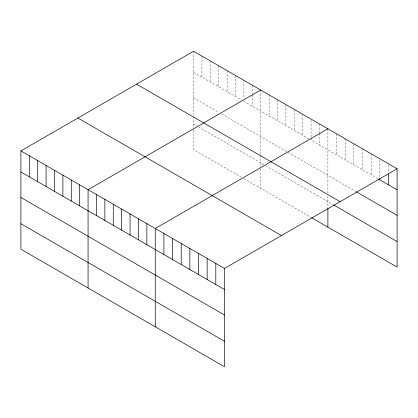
<?xml version="1.0" encoding="UTF-8"?>
<svg xmlns="http://www.w3.org/2000/svg" width="418" height="418" viewBox="0 0 418 418"><rect width="100%" height="100%" fill="white"/><g stroke="black" fill="none" stroke-linecap="round" stroke-linejoin="round"><path stroke-width="0.31" stroke-dasharray="2.09 1.57" d="M193.539 72.298L241.123 99.766M308.855 138.875L243.919 101.386L243.919 99.468M377.637 178.585L311.096 140.166L311.096 138.254M193.539 97.791L218.729 112.332M221.53 113.952L287.584 152.089M288.143 152.408L356.005 191.59M193.539 124.057L198.017 126.644M198.576 126.967L265.195 165.423M265.754 165.747L333.298 204.747M241.682 177.347L193.539 149.55L193.539 128.911M243.919 178.638L311.096 217.423M388.447 165.058L388.447 172.707M379.795 160.063L379.795 177.916M371.147 153.793L371.147 174.839M362.495 148.798L362.495 169.844M353.842 143.802L353.842 164.849M345.19 138.807L345.19 159.854M336.542 133.812L336.542 154.859M327.89 128.817L327.89 192.87M327.89 195.995L327.89 207.694M319.493 123.968L319.493 132.898M319.493 133.535L319.493 145.015M311.096 120.4L311.096 137.616M302.7 114.276L302.7 135.317M294.303 109.427L294.303 130.473M285.907 104.578L285.907 125.625M277.51 99.73L277.51 120.776M269.114 94.881L269.114 115.927M260.717 90.032L260.717 154.085M260.717 155.334L260.717 166.484M260.717 168.909L260.717 188.335M252.32 85.188L252.32 94.113M252.32 94.75L252.32 106.229M243.919 80.34L243.919 98.831M235.522 75.491L235.522 96.537M227.126 70.642L227.126 91.688M218.729 65.793L218.729 86.839M210.332 60.95L210.332 81.991M201.936 56.101L201.936 77.147M193.539 51.252L193.539 115.3M193.539 116.554L193.539 128.305"/><path stroke-width="0.63" d="M20.9 150.924L224.461 268.45L224.461 366.748L20.9 249.222L20.9 150.924L193.539 51.252L397.1 168.778L397.1 267.076L311.656 217.747M260.717 90.032L88.073 189.709L88.073 288.007M327.89 128.817L155.25 228.489L155.25 326.792M224.461 268.45L397.1 168.778M378.718 179.207L397.1 189.819M356.549 191.904L397.1 215.317M136.571 84.143L340.127 201.669M333.836 205.055L397.1 241.583M77.873 118.033L281.429 235.559M20.9 171.97L224.461 289.496M20.9 197.463L224.461 314.989M20.9 223.729L224.461 341.255M388.447 173.987L388.447 184.824M379.795 178.554L379.795 179.834M327.89 208.3L327.89 227.115M215.808 263.455L215.808 284.501M207.156 258.46L207.156 279.506M198.508 253.465L198.508 274.511M189.856 248.47L189.856 269.516M181.203 243.475L181.203 264.521M172.55 238.479L172.55 259.526M163.903 233.484L163.903 254.531M146.854 223.64L146.854 244.687M138.457 218.797L138.457 239.838M130.061 213.948L130.061 234.994M121.664 209.099L121.664 230.146M113.268 204.25L113.268 225.297M104.871 199.402L104.871 220.448M96.469 194.553L96.469 215.599M79.676 184.861L79.676 205.907M71.279 180.012L71.279 201.058M62.883 175.163L62.883 196.209M54.486 170.314L54.486 191.36M46.09 165.465L46.09 186.512M37.693 160.622L37.693 181.663M29.297 155.773L29.297 176.819"/></g></svg>
